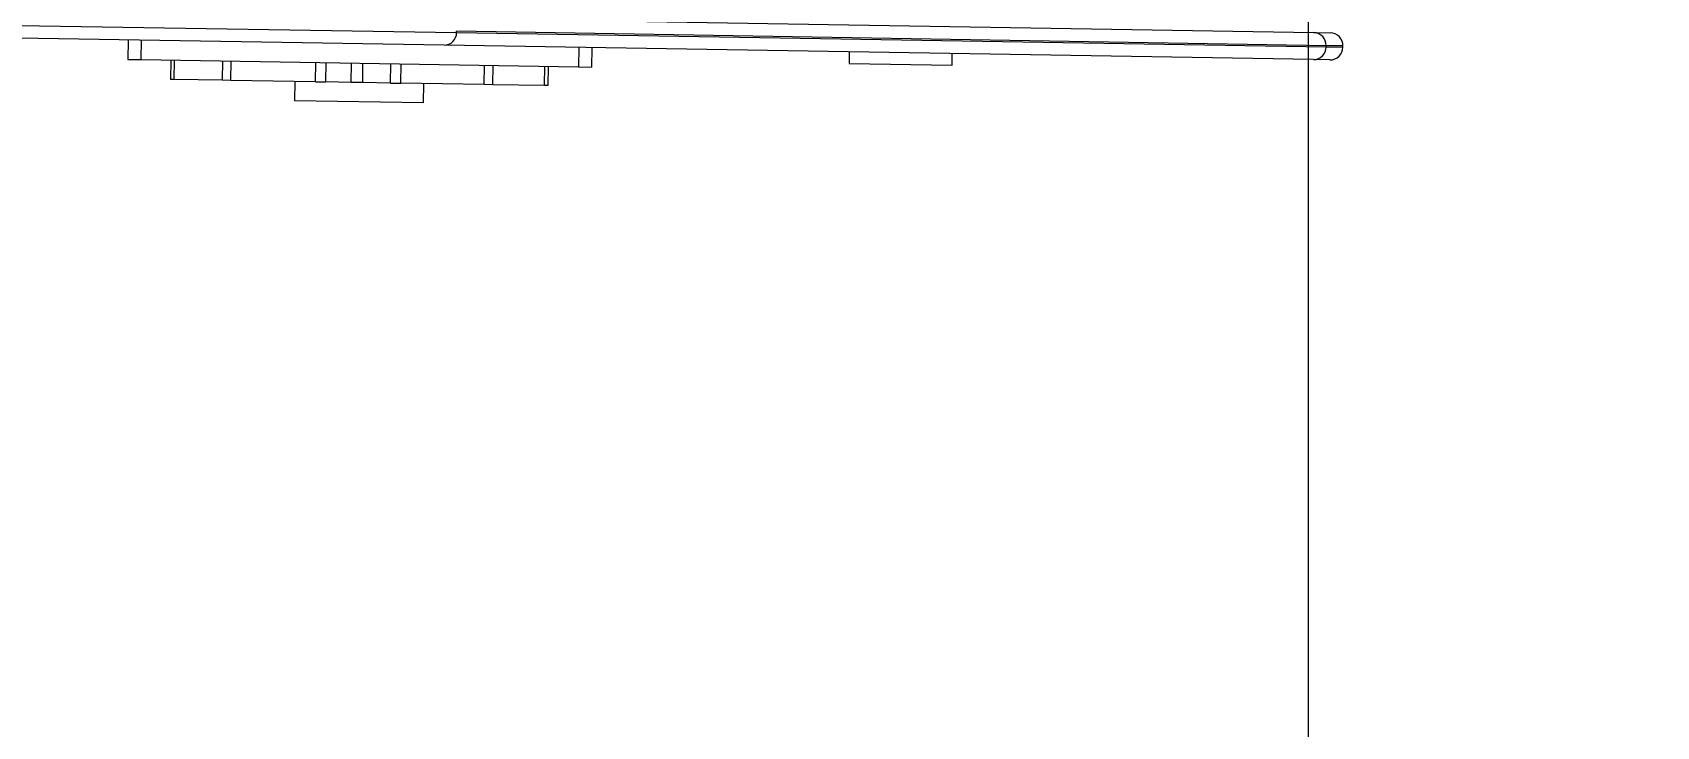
# Model space of a CAD drawing. Header units: millimetres. Extents: x 11861 to 22655, y -2514 to 8239.
# Drawn here: x 20133 to 21394, y 2513 to 3052 of the extents above; entities that cross this region are included whole.
import ezdxf

# ---------------------------------------------------------------- set-up
doc = ezdxf.new("R2010")
doc.units = ezdxf.units.MM
for name, color, linetype in [('DIKOM_ОБЪЕКТ', 7, 'Continuous'), ('DIKOM_РАЗМЕР_ЗОНА', 7, 'Continuous'), ('DIKOM_РАЗМЕР_ОБЪЕКТА', 7, 'Continuous')]:
    doc.layers.add(name, color=color, linetype=linetype)
doc.styles.add('style1', font='arial.ttf', dxfattribs={"width": 0.8})
doc.dimstyles.new('1-50', dxfattribs={"dimtxt": 300, "dimasz": 200, "dimexe": 100, "dimexo": 0, "dimgap": 100, "dimtad": 1, "dimtxsty": 'style1', "dimcen": 200, "dimclrd": 7, "dimclre": 7, "dimclrt": 7, "dimadec": 1, "dimazin": 2, "dimtfac": 1, "dimtmove": 0, "dimatfit": 2, "dimfxl": 0, "dimlwd": 25, "dimlwe": 18, "dimarcsym": 0})

# ---------------------------------------------------------------- blocks, each defined once
blk = doc.blocks.new('*D1')
at = {"layer": 'Defpoints', "color": 0, "transparency": 16777216}
for p in [(13354.7, 2812.6), (22644.7, 2731.3), (13309.7, -2332.5)]:
    blk.add_point(p, dxfattribs=at)
at = {"layer": 'DIKOM_РАЗМЕР_ЗОНА', "color": 7, "lineweight": 18, "transparency": 16777216}
for p, q in [((13354.7, 2812.6), (13308.8, -2432.5)), ((22644.7, 2731.3), (22598.9, -2513.7))]:
    blk.add_line(p, q, dxfattribs=at)
at = {"layer": 'DIKOM_РАЗМЕР_ЗОНА', "color": 7, "lineweight": 25, "transparency": 16777216}
blk.add_line((22399.7, -2412), (13509.7, -2334.2), dxfattribs=at)
at = {"layer": 'DIKOM_РАЗМЕР_ЗОНА', "color": 7, "transparency": 16777216}
for points in [[(13510, -2300.9), (13509.4, -2367.6), (13309.7, -2332.5)], [(22400, -2378.7), (22399.5, -2445.3), (22599.7, -2413.7)]]:
    blk.add_solid(points, dxfattribs=at)
at = {"layer": 'DIKOM_РАЗМЕР_ЗОНА', "color": 7, "transparency": 16777216, "insert": (18057.7, -2120.7), "char_height": 300, "attachment_point": 5, "rotation": 359.4989, "style": 'style1'}
blk.add_mtext('9300', dxfattribs=at)
blk = doc.blocks.new('*D2')
at = {"layer": 'Defpoints', "color": 0, "transparency": 16777216}
for p in [(15368.6, 3285.8), (21123.9, 3091.2), (21123.9, -1634.5)]:
    blk.add_point(p, dxfattribs=at)
at = {"layer": 'DIKOM_РАЗМЕР_ОБЪЕКТА', "color": 7, "lineweight": 18, "transparency": 16777216}
for p, q in [((15368.6, 3285.8), (15368.6, -1734.5)), ((21123.9, 3091.2), (21123.9, -1734.5))]:
    blk.add_line(p, q, dxfattribs=at)
at = {"layer": 'DIKOM_РАЗМЕР_ОБЪЕКТА', "color": 7, "lineweight": 25, "transparency": 16777216}
blk.add_line((15568.6, -1634.5), (20923.9, -1634.5), dxfattribs=at)
at = {"layer": 'DIKOM_РАЗМЕР_ОБЪЕКТА', "color": 7, "transparency": 16777216}
for points in [[(15568.6, -1601.2), (15568.6, -1667.8), (15368.6, -1634.5)], [(20923.9, -1601.2), (20923.9, -1667.8), (21123.9, -1634.5)]]:
    blk.add_solid(points, dxfattribs=at)
at = {"layer": 'DIKOM_РАЗМЕР_ОБЪЕКТА', "color": 7, "transparency": 16777216, "insert": (18236, -1381.3), "char_height": 300, "attachment_point": 5, "style": 'style1'}
blk.add_mtext('5800', dxfattribs=at)

msp = doc.modelspace()

# ---------------------------------------------------------------- linework, layer by layer
at = {"layer": 'DIKOM_ОБЪЕКТ', "color": 7, "linetype": 'Continuous', "lineweight": 15}
for p, q in [((19984.698, 3059.817), (20462.785, 3051.902)), ((20453.405, 3063.058), (21128.511, 3051.881)), ((20462.785, 3051.902), (20462.801, 3052.902)), ((20462.785, 3051.902), (21137.89, 3040.724)), ((21137.907, 3041.724), (20462.801, 3052.902)), ((21128.511, 3051.881), (21141.181, 3051.671)), ((20453.057, 3042.061), (19984.532, 3049.819)), ((20207.792, 3046.122), (20207.543, 3031.124)), ((20217.79, 3045.957), (20217.542, 3030.959)), ((21128.163, 3030.884), (20453.057, 3042.061)), ((20557.744, 3040.328), (20557.495, 3025.33)), ((20567.742, 3040.163), (20567.494, 3025.165)), ((21137.89, 3040.724), (21137.907, 3041.724)), ((21150.997, 3040.507), (21151.014, 3041.507)), ((20207.543, 3031.124), (20217.542, 3030.959)), ((20217.542, 3030.959), (20557.495, 3025.33)), ((20240.92, 3030.572), (20240.672, 3015.574)), ((20243.459, 3015.528), (20243.707, 3030.525)), ((20281.064, 3029.907), (20280.816, 3014.909)), ((20287.421, 3014.8), (20287.669, 3029.798)), ((20353.151, 3013.711), (20353.399, 3028.709)), ((20361.177, 3013.578), (20361.425, 3028.576)), ((20380.85, 3013.253), (20381.099, 3028.251)), ((20389.873, 3013.103), (20390.122, 3028.101)), ((20411.449, 3012.746), (20411.698, 3027.744)), ((20419.564, 3012.612), (20419.812, 3027.61)), ((20484.336, 3011.539), (20484.585, 3026.537)), ((20491.066, 3011.428), (20491.314, 3026.426)), ((20767.715, 3036.852), (20767.566, 3027.853)), ((20767.566, 3027.853), (20847.555, 3026.528)), ((20847.555, 3026.528), (20847.704, 3035.527)), ((21140.833, 3030.674), (21128.163, 3030.884)), ((20243.459, 3015.528), (20240.672, 3015.574)), ((20280.816, 3014.909), (20243.459, 3015.528)), ((20287.421, 3014.8), (20280.816, 3014.909)), ((20353.151, 3013.711), (20287.421, 3014.8)), ((20337.277, 3013.974), (20337.029, 2998.976)), ((20530.962, 3010.767), (20531.211, 3025.765)), ((20533.869, 3010.719), (20534.117, 3025.717)), ((20557.495, 3025.33), (20567.494, 3025.165)), ((20353.151, 3013.711), (20361.177, 3013.578)), ((20380.85, 3013.253), (20361.177, 3013.578)), ((20389.873, 3013.103), (20380.85, 3013.253)), ((20411.449, 3012.746), (20389.873, 3013.103)), ((20411.449, 3012.746), (20419.564, 3012.612)), ((20484.336, 3011.539), (20419.564, 3012.612)), ((20437.015, 2997.321), (20437.264, 3012.319)), ((20491.066, 3011.428), (20484.336, 3011.539)), ((20530.962, 3010.767), (20491.066, 3011.428)), ((20533.869, 3010.719), (20530.962, 3010.767)), ((20437.015, 2997.321), (20337.029, 2998.976))]:
    msp.add_line(p, q, dxfattribs=at)
at = {"layer": 'DIKOM_ОБЪЕКТ', "color": 8, "linetype": 'Continuous', "lineweight": 15}
for p, q in [((21137.89, 3040.724), (21150.997, 3040.507)), ((21151.014, 3041.507), (21137.907, 3041.724))]:
    msp.add_line(p, q, dxfattribs=at)
at = {"layer": 'DIKOM_ОБЪЕКТ', "color": 7, "linetype": 'Continuous', "lineweight": 15}
for centre, radius, start, end in [((20452.996, 3051.85), 9.789, 270.359326, 0.303037), ((21128.125, 3042.1), 9.789, 357.799677, 87.743595), ((21141.015, 3041.672), 10, 359.051451, 89.051451), ((21128.102, 3040.672), 9.789, 270.359034, 0.303329), ((21140.999, 3040.673), 10, 269.051451, 359.051451)]:
    msp.add_arc(centre, radius, start, end, dxfattribs=at)

# ---------------------------------------------------------------- dimensions: what is measured, and where the dimension line sits
at = {"layer": 'DIKOM_РАЗМЕР_ЗОНА'}
dim = msp.add_linear_dim(base=(13309.667, -2332.495), p1=(22644.73, 2731.317), p2=(13354.663, 2812.563), angle=359.498935, text='9300', dimstyle='1-50', dxfattribs=at)
dim.commit()
dim.dimension.update_dxf_attribs({"geometry": '*D1', "text_midpoint": (18055.513, -2374), "dimtype": 160})
at = {"layer": 'DIKOM_РАЗМЕР_ОБЪЕКТА'}
dim = msp.add_linear_dim(base=(21123.925, -1634.5), p1=(15368.649, 3285.765), p2=(21123.925, 3091.197), text='5800', dimstyle='1-50', dxfattribs=at)
dim.commit()
dim.dimension.update_dxf_attribs({"geometry": '*D2', "text_midpoint": (18236, -1634.5), "dimtype": 160})

doc.saveas('drawing.dxf')
